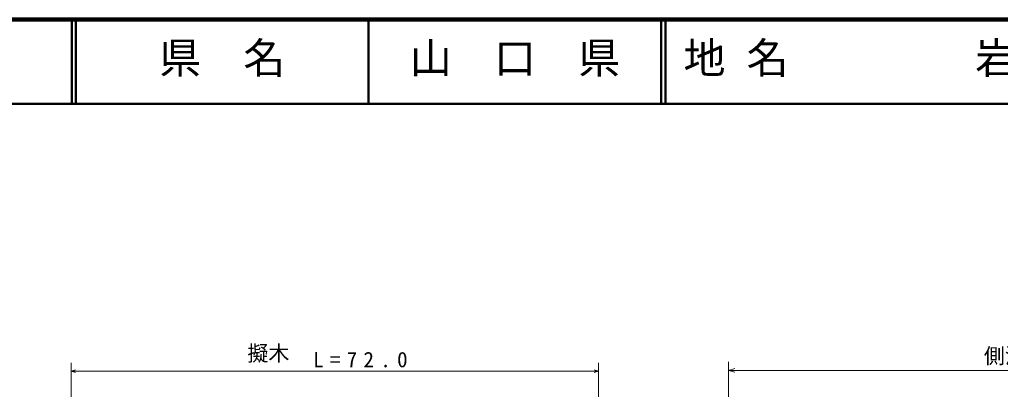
# Model space of a CAD drawing. Units: millimetres, scale not verified, with parts at other scales. Extents: x 39938 to 678950, y 19969 to 379414.
# Drawn here: x 291115 to 407385, y 335539 to 379414 of the extents above; entities that cross this region are included whole.
import ezdxf
from ezdxf.enums import TextEntityAlignment as Align

# ---------------------------------------------------------------- set-up
doc = ezdxf.new("R2010")
doc.units = ezdxf.units.MM
doc.header["$LTSCALE"] = 998.457
for name, color, linetype, lineweight in [('M-BMK-HTXT', 7, 'Continuous', 13), ('M-TTL', 2, 'Continuous', 140), ('M-TTL-LINE', 7, 'Continuous', 50), ('M-TTL-TXT', 7, 'Continuous', 13)]:
    doc.layers.add(name, color=color, linetype=linetype, lineweight=lineweight)
doc.styles.add('ＭＳ ゴシック', font='')
doc.styles.get('ＭＳ ゴシック').set_extended_font_data('MS Gothic')

msp = doc.modelspace()

# ---------------------------------------------------------------- linework, layer by layer
at = {"layer": 'M-BMK-HTXT'}
for p, q in [((297240.7, 325598.9), (297240.7, 338700.3)), ((359743.5, 338700.3), (359743.5, 315185.3)), ((375152.8, 314690.9), (375152.8, 338794.8)), ((297240.7, 337701.9), (297739.9, 337844.1)), ((297739.9, 337558.3), (297240.7, 337701.9)), ((297240.7, 337701.9), (359743.5, 337701.9)), ((359244.2, 337845.4), (359743.5, 337701.9)), ((359743.5, 337701.9), (359244.2, 337559.6)), ((375152.8, 337796.4), (375901.7, 338009.8)), ((375901.7, 337581.1), (375152.8, 337796.4)), ((375152.8, 337796.4), (454848, 337796.4))]:
    msp.add_line(p, q, dxfattribs=at)
at = {"layer": 'M-TTL'}
msp.add_line((678950.5, 379413.5), (39938.3, 379413.5), dxfattribs=at)
at = {"layer": 'M-TTL-LINE'}
for p, q in [((297290.5, 379413.5), (297290.5, 369428.9)), ((297789.7, 379413.5), (297789.7, 369428.9)), ((332486, 379413.5), (332486, 369428.9)), ((367182.4, 379413.5), (367182.4, 369428.9)), ((367681.6, 379413.5), (367681.6, 369428.9)), ((39938.3, 369428.9), (678950.5, 369428.9))]:
    msp.add_line(p, q, dxfattribs=at)

# ---------------------------------------------------------------- texts
at = {"layer": 'M-BMK-HTXT', "style": 'ＭＳ ゴシック'}
msp.add_text('擬木', height=1830, dxfattribs=at).set_placement((318112.5, 338359.6), align=Align.BOTTOM_LEFT)
msp.add_text('側溝 L=76.0', height=1830, rotation=0.1, dxfattribs=at).set_placement((405425.1, 338051.3), align=Align.BOTTOM_LEFT)
at = {"layer": 'M-BMK-HTXT', "insert": (325906.8, 338133.7), "char_height": 1830, "attachment_point": 7, "style": 'ＭＳ ゴシック'}
msp.add_mtext('\\T1.6;L=72.0', dxfattribs=at)
at = {"layer": 'M-TTL-TXT', "style": 'ＭＳ ゴシック'}
for s, p in [('県\u3000名', (307649.4, 371925.1)), ('山\u3000口\u3000県', (337353.5, 371925.1)), ('地 名', (369807.9, 371925.1)), ('岩国市岩国一丁目', (404398.6, 371925.1))]:
    msp.add_text(s, height=3660, dxfattribs=at).set_placement(p, align=Align.BOTTOM_LEFT)

doc.saveas('drawing.dxf')
